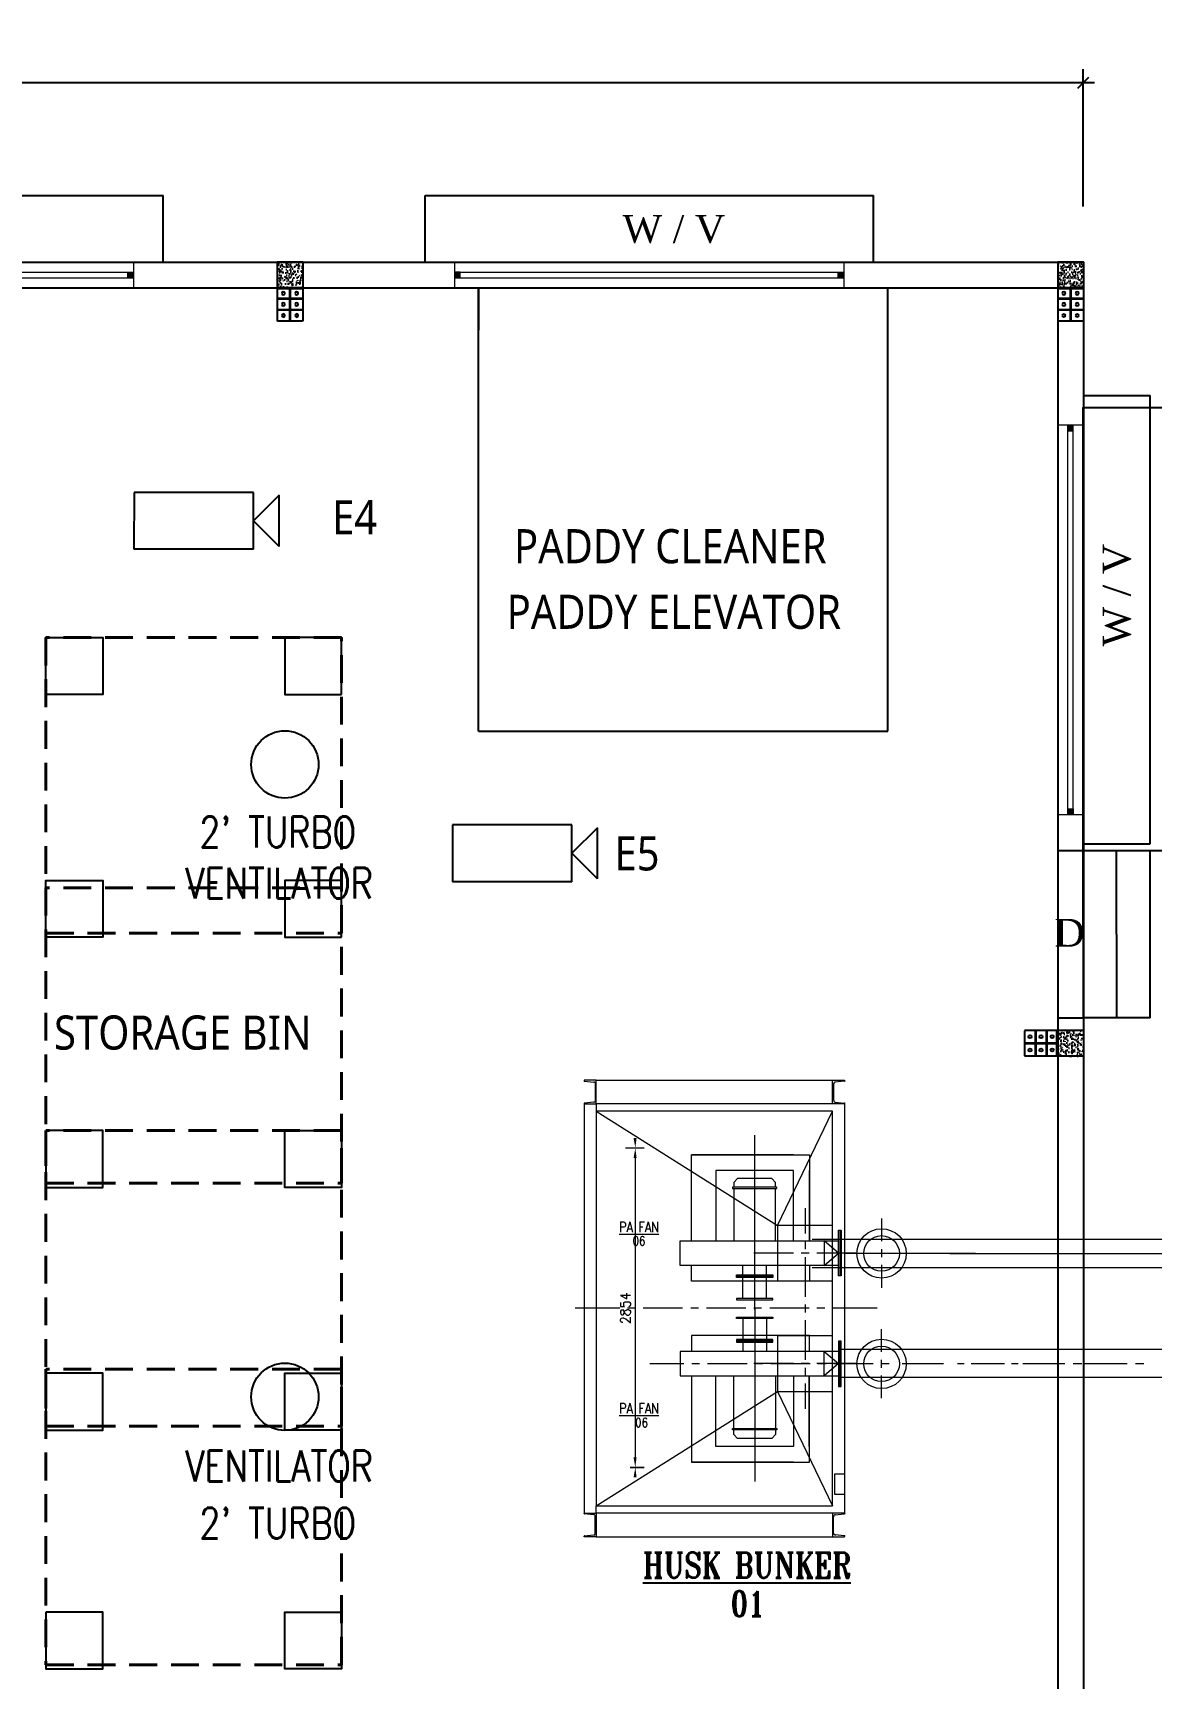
# Model space of a CAD drawing. Header units: metres. Extents: x 45752 to 165956, y -20087 to -17423.
# Drawn here: x 165860.37 to 165870.42, y -17688.18 to -17673.39 of the extents above; entities that cross this region are included whole.
import ezdxf
from ezdxf.enums import TextEntityAlignment as Align

# ---------------------------------------------------------------- set-up
doc = ezdxf.new("R2010")
doc.units = ezdxf.units.M
doc.header["$MEASUREMENT"] = 0
for name, pattern in [('CENTER2', [28.575, 19.05, -3.175, 3.175, -3.175]), ('CENTERX2', [20.32, 12.7, -2.54, 2.54, -2.54]), ('HIDDEN', [0.375, 0.25, -0.125]), ('HIDDEN2', [0.1875, 0.125, -0.0625])]:
    doc.linetypes.add(name, pattern=pattern)
doc.layers.get('0').update_dxf_attribs({"linetype": 'CONTINUOUS', "lineweight": 30})
doc.layers.get('Defpoints').update_dxf_attribs({"linetype": 'CONTINUOUS'})
for name, color, linetype, lineweight in [('2.5 Door-Window', 6, 'CONTINUOUS', 9), ('COLUMN', 11, 'CONTINUOUS', 30), ('WALL', 7, 'CONTINUOUS', 40)]:
    doc.layers.add(name, color=color, linetype=linetype, lineweight=lineweight)
for name, color, linetype in [('3.2 ELE1', 3, 'CONTINUOUS'), ('5.1 TEXT', 7, 'CENTERX2'), ('BLK_2_FLR_0_CARPET_AREA', 14, 'CONTINUOUS'), ('BLK_2_FLR_0_REGULAR_ROOM_1', 4, 'CONTINUOUS'), ('concrete beam', 219, 'CONTINUOUS'), ('frame', 253, 'CONTINUOUS'), ('G Line', 253, 'CONTINUOUS'), ('PDF_Geometry', 7, 'CONTINUOUS'), ('PDF_PDF_Geometry', 7, 'CONTINUOUS'), ('PDF_PDF_Solid Fills', 7, 'CONTINUOUS'), ('road', 1, 'CONTINUOUS'), ('Sub', 3, 'HIDDEN2'), ('Text', 4, 'CONTINUOUS'), ('TEXT-1', 6, 'CONTINUOUS')]:
    doc.layers.add(name, color=color, linetype=linetype)
doc.layers.add('BLK_2_COVERED_AREA', color=140, linetype='CONTINUOUS', plot=False)
doc.layers.add('BLK_2_FLR_0_BLT_UP_AREA', color=45, linetype='CONTINUOUS', plot=False)
doc.styles.add('3A', font='segoeui.ttf', dxfattribs={"width": 0.9, "height": 1.875})
doc.styles.add('NOS.', font='times.ttf')
doc.styles.add('RS', font='romans.shx')
doc.styles.get("Standard").update_dxf_attribs({"font": 'romans.shx'})
doc.styles.add('style1', font='romant.shx', dxfattribs={"width": 0.85})
doc.dimstyles.new('my1', dxfattribs={"dimtxt": 0.3, "dimasz": 0.1, "dimexe": 0.12, "dimexo": 0.5, "dimgap": 0.1, "dimtad": 1, "dimtoh": 1, "dimzin": 3, "dimdsep": 46, "dimtxsty": 'RS', "dimblk": 'OBLIQUE', "dimcen": 0.09, "dimdle": 0.1, "dimclrd": 8, "dimclre": 8, "dimclrt": 4, "dimadec": 0, "dimazin": 0, "dimtfac": 1, "dimtofl": 0, "dimtmove": 0, "dimatfit": 3, "dimldrblk": 'OBLIQUE', "dimfxl": 0, "dimtolj": 1, "dimtzin": 0, "dimarcsym": 0})
pattern_1 = [(320, (2625.09171, 1555.362774), (-0.0062752135, -0.0717260183), [0.0075, -0.0825]), (265, (2625.09171, 1555.362774), (0.0752192134, 0.0138751334), [0.006, -0.066]), (10.4514, (2625.091186, 1555.3568), (0.0689439542, -0.0578509382), [0.006374019, -0.0701142112]), (316.1842, (2625.11171, 1555.362774), (-0.0165519014, -0.1067241049), [0.01125, -0.12375]), (6.6356, (2625.11033, 1555.35388), (0.097411787, -0.0934662706), [0.0095610288, -0.1051713]), (261.1842, (2625.11171, 1555.36277), (0.09741186, -0.0934661945), [0.009, -0.099]), (291, (2625.10671, 1555.352774), (-0.0402618891, -0.0596907052), [0.0075, -0.0825]), (236, (2625.10671, 1555.352774), (0.0725150045, -0.0243315332), [0.006, -0.066]), (341.4514, (2625.10335, 1555.3478), (0.0322530497, -0.0840222629), [0.006374019, -0.0701142112]), (307.5, (2625.091708, 1555.362774), (0.03328938538, -0.00121598553), [0, -0.0652, 0, -0.067, 0, -0.06625]), (277.5, (2625.09171, 1555.362774), (0.0394411712, -0.02630695374), [0, -0.0382, 0, -0.0637, 0, -0.02525]), (237.5, (2625.091708, 1555.385074), (-0.00225548717, -0.05338224362), [0, -0.025, 0, -0.078, 0, -0.1035]), (227.5, (2625.09171, 1555.395074), (0.0100104982, -0.0583186169), [0, -0.0325, 0, -0.0518, 0, -0.0735])]

# ---------------------------------------------------------------- blocks, each defined once
blk = doc.blocks.new('col')
at = {"layer": 'concrete beam'}
h = blk.add_hatch(dxfattribs=at)
h.set_pattern_fill('AR-CONC', color=256, scale=0.01, angle=-90, style=0)
h.set_pattern_definition(pattern_1)
h.paths.add_polyline_path([(0.115, 0), (0.115, 0.23), (-0.115, 0.23), (-0.115, 0)])
h = blk.add_hatch(dxfattribs=at)
h.set_pattern_fill('AR-CONC', color=256, scale=0.01, angle=-90, style=0)
h.set_pattern_definition(pattern_1)
h.paths.add_polyline_path([(0.115, 0), (0.115, 0.23), (-0.115, 0.23), (-0.115, 0)])
for p, q in [((-0.115, 0), (-0.115, 0.23)), ((0.115, 0.23), (-0.115, 0.23)), ((-0.115, 0), (-0.115, 0.23)), ((0.115, 0), (0.115, 0.23)), ((0.115, 0), (0.115, 0.23)), ((0.115, 0), (-0.115, 0)), ((0.115, 0), (-0.115, 0))]:
    blk.add_line(p, q, dxfattribs=at)
at = {"layer": 'frame'}
for p, q in [((-0.115, 0.23), (-0.115, 0.53)), ((-0.115, 0.23), (-0.115, 0.53)), ((0.113, 0.53), (-0.113, 0.53)), ((0.113, 0.53), (-0.113, 0.53)), ((-0.003, 0.24), (-0.003, 0.53)), ((-0.003, 0.24), (-0.003, 0.53)), ((0.003, 0.24), (0.003, 0.53)), ((0.003, 0.24), (0.003, 0.53)), ((0.115, 0.23), (0.115, 0.53)), ((0.115, 0.23), (0.115, 0.53)), ((-0.003, 0.432), (-0.115, 0.432)), ((-0.003, 0.432), (-0.115, 0.432)), ((-0.003, 0.428), (-0.115, 0.428)), ((-0.003, 0.428), (-0.115, 0.428)), ((-0.003, 0.333), (-0.115, 0.333)), ((-0.003, 0.333), (-0.115, 0.333)), ((-0.003, 0.327), (-0.115, 0.327)), ((-0.003, 0.327), (-0.115, 0.327)), ((0.115, 0.432), (0.003, 0.432)), ((0.115, 0.432), (0.003, 0.432)), ((0.115, 0.428), (0.003, 0.428)), ((0.115, 0.428), (0.003, 0.428)), ((0.115, 0.333), (0.003, 0.333)), ((0.115, 0.333), (0.003, 0.333)), ((0.115, 0.327), (0.003, 0.327)), ((0.115, 0.327), (0.003, 0.327)), ((0.115, 0.24), (-0.115, 0.24)), ((0.115, 0.24), (-0.115, 0.24)), ((0.113, 0.23), (-0.113, 0.23)), ((0.113, 0.23), (-0.113, 0.23))]:
    blk.add_line(p, q, dxfattribs=at)
for centre in [(-0.06, 0.48), (-0.06, 0.48), (0.06, 0.48), (0.06, 0.48), (-0.06, 0.38), (-0.06, 0.38), (0.06, 0.38), (0.06, 0.38), (-0.06, 0.28), (-0.06, 0.28), (0.06, 0.28), (0.06, 0.28)]:
    blk.add_circle(centre, 0.014, dxfattribs=at)
blk = doc.blocks.new('ERERER')
at = {"layer": '2.5 Door-Window', "linetype": 'Continuous'}
for points in [[(417046, 159693), (417046, 159643), (417096, 159643), (417096, 159693)], [(420495, 159693), (420495, 159643), (420546, 159643), (420546, 159693)]]:
    blk.add_hatch(color=256, dxfattribs=at).paths.add_polyline_path(points)
for p, q in [((417046, 159693), (420546, 159693)), ((417046, 159643), (420546, 159643))]:
    blk.add_line(p, q, dxfattribs=at)
blk.add_lwpolyline([(417046, 159783), (420546, 159783), (420546, 159553), (417046, 159553), (417046, 159783)], dxfattribs=at)
for points in [[(417096, 159693), (417046, 159693), (417046, 159643), (417096, 159643)], [(420495, 159693), (420546, 159693), (420546, 159643), (420495, 159643)]]:
    blk.add_lwpolyline(points, close=True, dxfattribs=at)
blk = doc.blocks.new('_Oblique')
at = {"color": 0, "linetype": 'ByBlock', "lineweight": -2}
blk.add_line((-0.5, -0.5), (0.5, 0.5), dxfattribs=at)
blk = doc.blocks.new('*D135')
at = {"layer": 'Defpoints', "color": 0}
for p in [(165869.813, -17673.834), (165836.079, -17675.448), (165869.813, -17675.448)]:
    blk.add_point(p, dxfattribs=at)
at = {"layer": 'road', "color": 8, "lineweight": -2}
for p, q in [((165836.079, -17674.948), (165836.079, -17673.714)), ((165869.813, -17674.948), (165869.813, -17673.714)), ((165835.979, -17673.834), (165869.913, -17673.834))]:
    blk.add_line(p, q, dxfattribs=at)
at = {"layer": 'road', "color": 8, "lineweight": -2, "xscale": 0.1, "yscale": 0.1, "zscale": 0.1, "rotation": 180}
blk.add_blockref('_Oblique', (165836.079, -17673.834), dxfattribs=at)
at = {"layer": 'road', "color": 8, "lineweight": -2, "xscale": 0.1, "yscale": 0.1, "zscale": 0.1}
blk.add_blockref('_Oblique', (165869.813, -17673.834), dxfattribs=at)
at = {"layer": 'road', "color": 4, "insert": (165852.946, -17673.584), "char_height": 0.3, "attachment_point": 5, "style": 'RS'}
blk.add_mtext('\\A1;33.73', dxfattribs=at)
blk = doc.blocks.new('er3434')
at = {"color": 8}
for p, q in [((25.201, 11.73), (25.2, 11.218)), ((26.275, 11.729), (25.201, 11.73)), ((26.274, 11.218), (26.275, 11.729)), ((26.504, 11.704), (26.274, 11.474)), ((26.504, 11.244), (26.504, 11.704)), ((26.504, 11.244), (26.274, 11.474)), ((26.274, 11.218), (25.2, 11.218)), ((28.065, 8.741), (28.063, 8.229)), ((29.138, 8.74), (28.065, 8.741)), ((29.138, 8.229), (29.138, 8.74)), ((29.368, 8.714), (29.138, 8.484)), ((29.368, 8.254), (29.368, 8.714)), ((29.368, 8.254), (29.138, 8.484)), ((29.138, 8.229), (28.063, 8.229))]:
    blk.add_line(p, q, dxfattribs=at)
for points in [[(24.408, 9.913), (24.408, 10.424), (24.919, 10.424), (24.919, 9.913)], [(27.066, 9.913), (27.066, 10.424), (26.555, 10.424), (26.555, 9.913)], [(24.408, 7.73), (24.408, 8.241), (24.919, 8.241), (24.919, 7.73)], [(27.066, 7.73), (27.066, 8.241), (26.555, 8.241), (26.555, 7.73)], [(24.408, 5.991), (24.408, 5.48), (24.919, 5.48), (24.919, 5.991)], [(27.066, 5.991), (27.066, 5.48), (26.555, 5.48), (26.555, 5.991)], [(24.408, 3.808), (24.408, 3.297), (24.919, 3.297), (24.919, 3.808)], [(27.066, 3.808), (27.066, 3.297), (26.555, 3.297), (26.555, 3.808)], [(24.408, 1.661), (24.408, 1.15), (24.919, 1.15), (24.919, 1.661)], [(27.066, 1.661), (27.066, 1.15), (26.555, 1.15), (26.555, 1.661)]]:
    blk.add_lwpolyline(points, close=True, dxfattribs=at)
at = {"layer": 'PDF_Geometry', "color": 8, "linetype": 'CENTER2', "lineweight": 18, "ltscale": 300}
blk.add_lwpolyline([(32.537, 4.886), (36.345, 4.886)], dxfattribs=at)
at = {"layer": 'PDF_Geometry', "color": 8, "lineweight": 18}
for points in [[(32.107, 3.895), (32.178, 3.895)], [(32.178, 3.895), (32.479, 3.895)], [(32.605, 3.895), (32.665, 3.895)], [(32.728, 3.895), (33.028, 3.895)], [(33.089, 3.895), (33.149, 3.895)], [(33.192, 3.895), (33.571, 3.895)], [(33.646, 3.895), (33.722, 3.895)], [(33.75, 3.895), (34.129, 3.895)], [(34.204, 3.895), (34.279, 3.895)]]:
    blk.add_lwpolyline(points, dxfattribs=at)
at = {"layer": 'PDF_PDF_Geometry', "color": 8, "lineweight": 20}
for points in [[(29.248, 6.234), (29.248, 6.232), (29.355, 6.232), (29.355, 6.444), (29.248, 6.444), (29.248, 6.438)], [(29.25, 6.435), (29.332, 6.427)], [(29.347, 6.413), (29.347, 6.263)], [(29.355, 6.444), (31.482, 6.444)], [(31.59, 6.234), (31.59, 6.232), (31.482, 6.232), (31.482, 6.444), (31.59, 6.444), (31.59, 6.438)], [(31.491, 6.413), (31.491, 6.263)], [(31.587, 6.435), (31.505, 6.427)], [(29.248, 6.232), (29.248, 2.551)], [(29.332, 6.246), (29.25, 6.237)], [(31.482, 6.232), (29.355, 6.232), (29.355, 6.166), (30.987, 5.137), (31.482, 6.166)], [(31.59, 6.232), (31.59, 2.548), (31.59, 2.551), (31.482, 2.551), (31.482, 2.339), (31.59, 2.339), (31.59, 2.345)], [(31.505, 6.246), (31.587, 6.237)], [(30.781, 4.381), (30.781, 5.949)], [(31.59, 6.03), (31.59, 2.898), (31.59, 2.901), (31.499, 2.901), (31.499, 2.72), (31.59, 2.72), (31.59, 2.725)], [(29.788, 5.834), (29.661, 5.834), (29.618, 5.834)], [(31.129, 5.773), (30.212, 5.773)], [(30.212, 4.998), (30.212, 5.773), (31.273, 5.773), (31.273, 4.998)], [(29.708, 3.052), (29.708, 5.744)], [(31.129, 4.998), (31.129, 5.632), (30.433, 5.632), (30.433, 4.998)], [(31.27, 5.632), (31.27, 4.998)], [(30.968, 5.482), (30.968, 5.524), (30.934, 5.561), (30.628, 5.561), (30.594, 5.524), (30.594, 5.482)], [(30.594, 5.471), (30.594, 4.998)], [(30.968, 4.998), (30.968, 5.471)], [(31.236, 5.292), (31.236, 5.066)], [(31.921, 5.199), (31.921, 4.995)], [(31.482, 5.137), (30.987, 5.137), (30.987, 4.639), (31.482, 4.639)], [(31.548, 5.094), (31.559, 5.094), (31.559, 4.684), (31.548, 4.684)], [(31.548, 5.072), (31.548, 4.704)], [(31.536, 4.777), (30.11, 4.777), (30.11, 4.998), (31.536, 4.998)], [(31.129, 4.888), (30.772, 4.888)], [(31.27, 4.888), (31.2, 4.888)], [(31.236, 4.995), (31.236, 4.925)], [(31.299, 5.013), (36.345, 5.013), (36.513, 5.013)], [(31.697, 4.888), (31.341, 4.888)], [(31.59, 4.888), (32.767, 4.888)], [(31.921, 4.925), (31.921, 4.854)], [(31.273, 4.777), (31.273, 4.636), (30.212, 4.636), (30.212, 4.777)], [(30.673, 4.695), (30.673, 4.777)], [(30.888, 4.695), (30.888, 4.777)], [(31.236, 4.854), (31.236, 4.497)], [(31.299, 4.76), (36.345, 4.76), (36.513, 4.76)], [(31.921, 4.783), (31.921, 4.577)], [(30.945, 4.684), (30.617, 4.684)], [(30.945, 4.681), (30.617, 4.681)], [(30.673, 4.48), (30.673, 4.67)], [(30.888, 4.48), (30.888, 4.67)], [(29.663, 4.509), (29.574, 4.509), (29.632, 4.477), (29.632, 4.53)], [(29.574, 4.445), (29.574, 4.409), (29.611, 4.409), (29.605, 4.409), (29.605, 4.424), (29.605, 4.435), (29.605, 4.445), (29.616, 4.451), (29.632, 4.451), (29.637, 4.451), (29.653, 4.451), (29.658, 4.445), (29.663, 4.435), (29.663, 4.424), (29.658, 4.409), (29.653, 4.409), (29.648, 4.403)], [(29.567, 4.393), (29.168, 4.393)], [(29.595, 4.266), (29.584, 4.266), (29.579, 4.272), (29.574, 4.277), (29.574, 4.293), (29.579, 4.303), (29.584, 4.303), (29.595, 4.308), (29.6, 4.308), (29.605, 4.303), (29.621, 4.298), (29.663, 4.261), (29.663, 4.314)], [(29.709, 4.393), (29.638, 4.393)], [(30.133, 4.393), (29.779, 4.393)], [(30.277, 4.393), (30.207, 4.393)], [(30.702, 4.393), (30.348, 4.393)], [(30.673, 4.302), (30.673, 4.113)], [(30.843, 4.393), (30.772, 4.393)], [(30.781, 4.401), (30.781, 2.834)], [(30.888, 4.302), (30.888, 4.113)], [(31.27, 4.393), (30.917, 4.393)], [(31.236, 4.427), (31.236, 4.356)], [(31.412, 4.393), (31.341, 4.393)], [(31.881, 4.393), (31.482, 4.393)], [(31.273, 4.005), (31.273, 4.147), (30.212, 4.147), (30.212, 4.005)], [(31.482, 4.144), (30.987, 4.144), (30.987, 3.646), (31.482, 3.646)], [(31.236, 4.285), (31.236, 3.929)], [(31.921, 4.002), (31.921, 4.206)], [(31.536, 4.005), (30.11, 4.005), (30.11, 3.784), (31.536, 3.784)], [(30.945, 4.101), (30.617, 4.101)], [(30.945, 4.098), (30.617, 4.098)], [(30.673, 4.087), (30.673, 4.005)], [(30.888, 4.087), (30.888, 4.005)], [(31.548, 3.691), (31.559, 3.691), (31.559, 4.098), (31.548, 4.098)], [(31.548, 3.711), (31.548, 4.079)], [(35.888, 4.021), (31.559, 4.021)], [(29.839, 3.895), (30.144, 3.895)], [(30.215, 3.895), (30.286, 3.895)], [(30.357, 3.895), (30.713, 3.895)], [(31.129, 3.895), (30.772, 3.895)], [(30.784, 3.895), (30.854, 3.895)], [(30.925, 3.895), (31.279, 3.895)], [(31.27, 3.895), (31.2, 3.895)], [(31.236, 3.858), (31.236, 3.787)], [(31.697, 3.895), (31.341, 3.895)], [(31.35, 3.895), (31.423, 3.895)], [(31.494, 3.895), (31.847, 3.895)], [(31.918, 3.895), (31.989, 3.895)], [(31.921, 3.858), (31.921, 3.929)], [(30.212, 3.784), (30.212, 3.009), (31.273, 3.009), (31.273, 3.784)], [(31.129, 3.784), (31.129, 3.151), (30.433, 3.151), (30.433, 3.784)], [(30.594, 3.312), (30.594, 3.784)], [(30.968, 3.784), (30.968, 3.312)], [(31.236, 3.717), (31.236, 3.49)], [(31.27, 3.151), (31.27, 3.784)], [(35.888, 3.769), (31.559, 3.769)], [(31.921, 3.584), (31.921, 3.787)], [(31.482, 2.551), (29.355, 2.551), (29.355, 2.616), (30.987, 3.646), (31.482, 2.616)], [(30.987, 3.646), (30.987, 3.646)], [(30.968, 3.301), (30.968, 3.258), (30.934, 3.221), (30.628, 3.221), (30.594, 3.258), (30.594, 3.301)], [(29.787, 2.962), (29.661, 2.962), (29.787, 2.962)], [(31.129, 3.009), (30.212, 3.009)], [(29.248, 2.548), (29.248, 2.551), (29.355, 2.551), (29.355, 2.339), (29.248, 2.339), (29.248, 2.345)], [(29.332, 2.537), (29.25, 2.545)], [(29.347, 2.37), (29.347, 2.523)], [(31.491, 2.37), (31.491, 2.523)], [(31.505, 2.537), (31.587, 2.545)], [(29.25, 2.347), (29.332, 2.356)], [(29.355, 2.339), (31.482, 2.339)], [(31.587, 2.347), (31.505, 2.356)]]:
    blk.add_lwpolyline(points, dxfattribs=at)
for points in [[(29.355, 2.616), (31.482, 2.616), (31.482, 6.166), (29.355, 6.166)], [(30.583, 5.482), (30.583, 5.471), (30.979, 5.471), (30.979, 5.482)], [(31.548, 4.684), (31.536, 4.684), (31.536, 5.094), (31.548, 5.094)], [(31.406, 4.777), (31.536, 4.888), (31.406, 4.998)], [(30.617, 4.67), (30.617, 4.695), (30.945, 4.695), (30.945, 4.67)], [(30.617, 4.48), (30.617, 4.469), (30.945, 4.469), (30.945, 4.48)], [(29.574, 4.351), (29.579, 4.34), (29.59, 4.335), (29.595, 4.335), (29.605, 4.34), (29.605, 4.345), (29.611, 4.361), (29.616, 4.372), (29.627, 4.377), (29.632, 4.382), (29.648, 4.382), (29.653, 4.377), (29.658, 4.377), (29.663, 4.366), (29.663, 4.351), (29.658, 4.34), (29.653, 4.335), (29.648, 4.329), (29.632, 4.329), (29.627, 4.335), (29.616, 4.345), (29.611, 4.356), (29.605, 4.366), (29.605, 4.377), (29.595, 4.377), (29.59, 4.377), (29.579, 4.377), (29.574, 4.366)], [(30.617, 4.302), (30.617, 4.313), (30.945, 4.313), (30.945, 4.302)], [(30.617, 4.113), (30.617, 4.087), (30.945, 4.087), (30.945, 4.113)], [(31.406, 4.005), (31.536, 3.895), (31.406, 3.784)], [(31.548, 4.098), (31.536, 4.098), (31.536, 3.691), (31.548, 3.691)], [(30.583, 3.301), (30.583, 3.312), (30.979, 3.312), (30.979, 3.301)]]:
    blk.add_lwpolyline(points, close=True, dxfattribs=at)
for centre, radius in [((31.922, 4.886), 0.222), ((31.922, 4.886), 0.16), ((31.922, 3.893), 0.222), ((31.922, 3.893), 0.16)]:
    blk.add_circle(centre, radius, dxfattribs=at)
for centre, radius, start, end in [((29.252, 6.437), 0.00424, 179.9999, 270.0001), ((29.334, 6.411), 0.0156, 359.9999, 90.0001), ((31.507, 6.411), 0.0156, 89.9999, 180.0001), ((31.589, 6.437), 0.00424, 270.0002, 359.9945), ((29.252, 6.233), 0.00424, 89.9999, 180.0001), ((29.334, 6.261), 0.0156, 270, 359.9945), ((31.507, 6.261), 0.0156, 179.9999, 270.0001), ((31.589, 6.233), 0.00424, 359.9999, 90.0001), ((29.252, 2.547), 0.00424, 179.9999, 270.0001), ((29.334, 2.521), 0.0156, 359.9999, 90.0001), ((31.507, 2.521), 0.0156, 89.9999, 180.0001), ((31.589, 2.547), 0.00424, 270.0002, 359.9945), ((29.334, 2.369), 0.0156, 270, 359.9945), ((31.507, 2.369), 0.0156, 179.9999, 270.0001), ((29.252, 2.343), 0.00424, 89.9999, 180.0001), ((31.589, 2.343), 0.00424, 359.9999, 90.0001)]:
    blk.add_arc(centre, radius, start, end, dxfattribs=at)
at = {"layer": 'PDF_PDF_Solid Fills', "color": 8}
for points in [[(29.692, 5.923), (29.719, 5.923), (29.708, 5.834)], [(29.692, 5.744), (29.719, 5.744), (29.708, 5.834)], [(29.692, 3.052), (29.719, 3.052), (29.708, 2.962)], [(29.692, 2.873), (29.719, 2.873), (29.708, 2.962)]]:
    blk.add_solid(points, dxfattribs=at)
at = {"layer": 'WALL', "color": 8, "linetype": 'HIDDEN'}
for points in [[(24.408, 7.767), (27.066, 7.767), (27.066, 10.424), (24.408, 10.424)], [(24.408, 5.517), (27.066, 5.517), (27.066, 8.175), (24.408, 8.175)], [(24.408, 3.333), (27.066, 3.333), (27.066, 5.991), (24.408, 5.991)], [(24.408, 1.187), (27.066, 1.187), (27.066, 3.845), (24.408, 3.845)]]:
    blk.add_lwpolyline(points, close=True, dxfattribs=at)
at = {"color": 8, "style": 'style1', "width": 0.8}
blk.add_text('%%UHUSK BUNKER', height=0.22639, dxfattribs=at).set_placement((29.776, 1.97))
blk.add_text('01', height=0.2264, dxfattribs=at).set_placement((30.721, 1.737), align=Align.MIDDLE_CENTER)
at = {"layer": 'PDF_PDF_Geometry', "color": 8, "lineweight": 20, "style": 'style1', "width": 0.8}
for p in [(29.563, 5.077), (29.563, 3.447)]:
    blk.add_text('%%UPA FAN', height=0.0923, dxfattribs=at).set_placement(p)
at = {"layer": 'PDF_PDF_Geometry', "color": 8, "lineweight": 20, "width": 0.85}
for p in [(29.741, 4.999), (29.764, 3.365)]:
    blk.add_text('06', height=0.0805, dxfattribs=at).set_placement(p, align=Align.MIDDLE_CENTER)
at = {"layer": 'Text', "color": 8, "style": '3A', "width": 0.9}
for s, height, p in [('E4', 0.3067, (26.981, 11.353)), ('E5', 0.3067, (29.52, 8.33)), ('STORAGE BIN', 0.30667, (24.481, 6.719))]:
    blk.add_text(s, height=height, dxfattribs=at).set_placement(p)

msp = doc.modelspace()

# ---------------------------------------------------------------- linework, layer by layer
at = {"color": 0}
msp.add_line((165864.3749, -17676.05939), (165864.3749, -17675.67835), dxfattribs=at)
at = {"layer": '3.2 ELE1', "linetype": 'Continuous', "ltscale": 20}
for p, q in [((165857.50719, -17674.84836), (165861.53889, -17674.84836)), ((165863.89464, -17674.84836), (165867.92634, -17674.84836)), ((165870.41323, -17680.68023), (165870.41323, -17676.64853))]:
    msp.add_line(p, q, dxfattribs=at)
at = {"layer": '3.2 ELE1', "linetype": 'Continuous'}
for p, q in [((165861.53889, -17675.44836), (165861.53889, -17674.84836)), ((165863.89464, -17675.44836), (165863.89464, -17674.84836)), ((165867.92634, -17675.44836), (165867.92634, -17674.84836)), ((165869.81323, -17676.64853), (165870.41323, -17676.64853)), ((165869.81323, -17680.68023), (165870.41323, -17680.68023))]:
    msp.add_line(p, q, dxfattribs=at)
at = {"layer": 'BLK_2_COVERED_AREA', "ltscale": 400}
msp.add_lwpolyline([(165836.07926, -17675.44835), (165869.81324, -17675.44835), (165869.81324, -17689.24835), (165836.07926, -17689.24835)], close=True, dxfattribs=at)
at = {"layer": 'BLK_2_FLR_0_BLT_UP_AREA', "color": 45, "ltscale": 400}
msp.add_lwpolyline([(165836.07926, -17675.44835), (165869.81324, -17675.44835), (165869.81324, -17689.24835), (165836.07926, -17689.24835)], close=True, dxfattribs=at)
at = {"layer": 'BLK_2_FLR_0_CARPET_AREA', "linetype": 'ByBlock', "lineweight": -2}
msp.add_lwpolyline([(165836.30926, -17675.67835), (165869.58324, -17675.67835), (165869.58324, -17689.01835), (165836.30926, -17689.01835)], close=True, dxfattribs=at)
at = {"layer": 'BLK_2_FLR_0_REGULAR_ROOM_1', "color": 4, "linetype": 'ByBlock', "lineweight": -2}
msp.add_lwpolyline([(165836.30926, -17675.67835), (165869.58324, -17675.67835), (165869.58324, -17689.01835), (165836.30926, -17689.01835)], close=True, dxfattribs=at)
at = {"layer": 'G Line', "linetype": 'ByBlock', "lineweight": -2}
msp.add_lwpolyline([(165871.81281, -17680.74269), (165869.81281, -17680.74269), (165869.81281, -17676.75602), (165871.81281, -17676.75602)], close=True, dxfattribs=at)
at = {"layer": 'road'}
for p, q in [((165841.63073, -17675.44835), (165869.81324, -17675.44835)), ((165869.81324, -17675.44835), (165869.81324, -17689.24835)), ((165841.63074, -17675.67835), (165869.58324, -17675.67835)), ((165869.58324, -17675.67835), (165869.58324, -17686.76352)), ((165869.81281, -17680.74269), (165869.58281, -17680.7427)), ((165869.81324, -17682.24269), (165869.81281, -17680.74269)), ((165870.1135, -17680.74269), (165869.81281, -17680.74269)), ((165870.11323, -17682.24269), (165870.1128, -17680.74269)), ((165870.4135, -17680.74269), (165870.1128, -17680.74269)), ((165870.41323, -17682.24269), (165870.4135, -17680.74269)), ((165869.58304, -17682.2427), (165869.81304, -17682.24269)), ((165870.11324, -17682.24269), (165869.81324, -17682.24269)), ((165870.41323, -17682.24269), (165870.11323, -17682.24269))]:
    msp.add_line(p, q, dxfattribs=at)
at = {"layer": 'road', "color": 8}
for p, q in [((165868.05507, -17679.66516), (165868.05507, -17675.67835)), ((165864.3749, -17679.66516), (165864.3749, -17676.06055)), ((165864.3749, -17679.66516), (165868.05507, -17679.66516))]:
    msp.add_line(p, q, dxfattribs=at)
at = {"layer": 'road'}
msp.add_lwpolyline([(165836.07926, -17675.44835), (165869.81324, -17675.44835), (165869.81324, -17689.24835), (165836.07926, -17689.24835)], close=True, dxfattribs=at)
at = {"layer": 'Sub', "linetype": 'Continuous', "ltscale": 45}
for centre in [(165862.63355, -17679.96536), (165862.63355, -17685.65134)]:
    msp.add_circle(centre, 0.30278, dxfattribs=at)

# ---------------------------------------------------------------- block references
at = {"linetype": 'Continuous', "xscale": 0.0010000000474975, "yscale": 0.0010000000474975, "zscale": 0.0010000000474975}
for p in [(165440.72715, -17835.23146), (165447.11459, -17835.23146)]:
    msp.add_blockref('ERERER', p, dxfattribs=at)
at = {"linetype": 'Continuous', "xscale": -0.0010000000474975, "yscale": 0.0010000000474975, "zscale": 0.0010000000474975, "rotation": 270}
msp.add_blockref('ERERER', (165710.03013, -18097.46028), dxfattribs=at)
at = {"layer": 'COLUMN', "xscale": -1, "rotation": 180}
for p in [(165862.67926, -17675.44835), (165869.69824, -17675.44835)]:
    msp.add_blockref('col', p, dxfattribs=at)
at = {"layer": 'COLUMN', "rotation": 90}
msp.add_blockref('col', (165869.81324, -17682.47335), dxfattribs=at)
at = {"layer": 'road', "color": 7}
msp.add_blockref('er3434', (165836.07703, -17689.24835), dxfattribs=at)

# ---------------------------------------------------------------- texts
at = {"layer": '5.1 TEXT', "style": 'NOS.'}
for s, p in [('W / V', (165865.6702, -17675.27469)), ('D', (165869.55297, -17681.6035))]:
    msp.add_text(s, height=0.25, dxfattribs=at).set_placement(p)
msp.add_text('W / V', height=0.25, rotation=90, dxfattribs=at).set_placement((165870.23762, -17678.90467))
at = {"layer": 'Text', "style": '3A', "width": 0.9}
for s, p in [('PADDY CLEANER', (165864.69393, -17678.15589)), ('PADDY ELEVATOR', (165864.62781, -17678.74582))]:
    msp.add_text(s, height=0.3066667, dxfattribs=at).set_placement(p)
at = {"layer": 'TEXT-1', "style": 'RS', "width": 0.8}
for s, p in [("2' TURBO", (165861.86468, -17680.71104)), (' VENTILATOR ', (165861.58862, -17681.17183)), (' VENTILATOR ', (165861.58862, -17686.41255)), ("2' TURBO", (165861.86468, -17686.9262))]:
    msp.add_text(s, height=0.277545, dxfattribs=at).set_placement(p)

# ---------------------------------------------------------------- dimensions: what is measured, and where the dimension line sits
at = {"layer": 'road', "color": 7}
dim = msp.add_linear_dim(base=(165869.81324, -17673.83373), p1=(165836.07926, -17675.44835), p2=(165869.81324, -17675.44835), dimstyle='my1', override={"dimpost": '\\X'}, dxfattribs=at)
dim.commit()
dim.dimension.update_dxf_attribs({"geometry": '*D135', "text_midpoint": (165852.94625, -17673.58373)})

doc.saveas('drawing.dxf')
